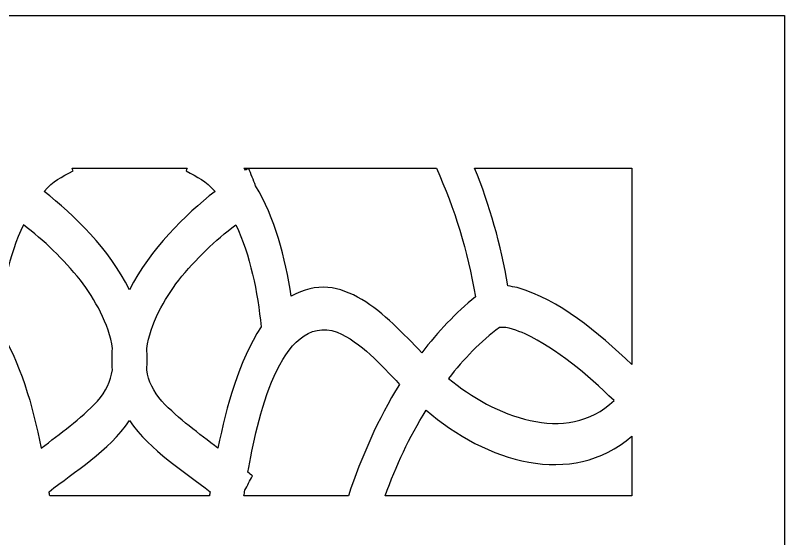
# Model space of a CAD drawing. Header units: centimetres. Extents: x 1.5 to 6.4, y -9 to 9.
# Drawn here: x 3.527 to 6.41, y 7.039 to 9 of the extents above; entities that cross this region are included whole.
import ezdxf

# ---------------------------------------------------------------- set-up
doc = ezdxf.new("R2010")
doc.units = ezdxf.units.CM
doc.header["$MEASUREMENT"] = 0
doc.layers.add('layer 1', color=7, linetype='Continuous')

msp = doc.modelspace()

# ---------------------------------------------------------------- linework, layer by layer
at = {"layer": 'layer 1', "color": 250}
msp.add_open_spline([(6.4096, 8.99979), (4.77324, 8.99979), (3.13687, 8.99979), (1.50051, 8.99979), (1.50051, 8.99979), (1.50051, 3.5307), (1.50051, -1.93839), (1.50051, -7.40748), (1.50051, -7.40748), (1.50052, -7.40748), (1.50054, -7.40748), (1.50055, -7.40748), (1.50055, -7.40748), (1.50055, -7.93839), (1.50055, -8.4693), (1.50055, -9.00022), (1.50055, -9.00022), (1.69146, -9.00022), (1.88237, -9.00022), (2.07328, -9.00022), (2.07328, -9.00022), (2.07328, -8.9184), (2.07328, -8.83658), (2.07328, -8.75476), (2.07328, -8.75476), (2.27521, -8.75476), (2.47716, -8.75476), (2.6791, -8.75476), (2.6791, -8.75476), (2.6791, -8.59488), (2.6791, -8.435), (2.6791, -8.27512), (2.6791, -8.27512), (2.76079, -8.27349), (2.84249, -8.27186), (2.92419, -8.27022), (2.92419, -8.27022), (2.9387, -8.31159), (2.95771, -8.34747), (2.98927, -8.37914), (2.98927, -8.37914), (3.02018, -8.41014), (3.05213, -8.42931), (3.08965, -8.43803), (3.08965, -8.43803), (3.1393, -8.44958), (3.19174, -8.44455), (3.2316, -8.40977), (3.2316, -8.40977), (3.27017, -8.37612), (3.29243, -8.32221), (3.30043, -8.27078), (3.30043, -8.27078), (3.32325, -8.27309), (3.34266, -8.27256), (3.36097, -8.26994), (3.36097, -8.26994), (3.45234, -8.25686), (3.49549, -8.19905), (3.5032, -8.11188), (3.5032, -8.11188), (3.5051, -8.09051), (3.50359, -8.06942), (3.4968, -8.05086), (3.4968, -8.05086), (3.49824, -8.05122), (3.49968, -8.05157), (3.50111, -8.05193), (3.50111, -8.05193), (3.53335, -8.06308), (3.56559, -8.07422), (3.59783, -8.08537), (3.59783, -8.08537), (3.61718, -8.28293), (3.76974, -8.43675), (3.95508, -8.43675), (3.95508, -8.43675), (4.14041, -8.43675), (4.29297, -8.28293), (4.31232, -8.08537), (4.31232, -8.08537), (4.34456, -8.07422), (4.3768, -8.06308), (4.40904, -8.05193), (4.40904, -8.05193), (4.41048, -8.05157), (4.41191, -8.05122), (4.41335, -8.05086), (4.41335, -8.05086), (4.40656, -8.06942), (4.40506, -8.09051), (4.40695, -8.11188), (4.40695, -8.11188), (4.41466, -8.19905), (4.45782, -8.25686), (4.54918, -8.26994), (4.54918, -8.26994), (4.56749, -8.27256), (4.5869, -8.27309), (4.60973, -8.27078), (4.60973, -8.27078), (4.61772, -8.32221), (4.63998, -8.37612), (4.67855, -8.40977), (4.67855, -8.40977), (4.71841, -8.44455), (4.77085, -8.44958), (4.82051, -8.43803), (4.82051, -8.43803), (4.85802, -8.42931), (4.88996, -8.41014), (4.92087, -8.37914), (4.92087, -8.37914), (4.95244, -8.34747), (4.97145, -8.31159), (4.98596, -8.27022), (4.98596, -8.27022), (5.06766, -8.27186), (5.14935, -8.27349), (5.23105, -8.27512), (5.23105, -8.27512), (5.23105, -8.435), (5.23105, -8.59488), (5.23105, -8.75476), (5.23105, -8.75476), (5.43299, -8.75476), (5.63493, -8.75476), (5.83687, -8.75476), (5.83687, -8.75476), (5.83687, -8.83658), (5.83687, -8.9184), (5.83687, -9.00022), (5.83687, -9.00022), (6.02778, -9.00022), (6.21869, -9.00022), (6.4096, -9.00022), (6.4096, -9.00022), (6.4096, -8.4693), (6.4096, -7.93839), (6.4096, -7.40748), (6.4096, -7.40748), (6.4096, -1.93839), (6.4096, 3.5307), (6.4096, 8.99979)], degree=3, knots=[0, 0, 0, 0, 0.027027, 0.027027, 0.027027, 0.027027, 0.0540541, 0.0540541, 0.0540541, 0.0540541, 0.0810811, 0.0810811, 0.0810811, 0.0810811, 0.1081081, 0.1081081, 0.1081081, 0.1081081, 0.1351351, 0.1351351, 0.1351351, 0.1351351, 0.1621622, 0.1621622, 0.1621622, 0.1621622, 0.1891892, 0.1891892, 0.1891892, 0.1891892, 0.2162162, 0.2162162, 0.2162162, 0.2162162, 0.2432432, 0.2432432, 0.2432432, 0.2432432, 0.2702703, 0.2702703, 0.2702703, 0.2702703, 0.2972973, 0.2972973, 0.2972973, 0.2972973, 0.3243243, 0.3243243, 0.3243243, 0.3243243, 0.3513514, 0.3513514, 0.3513514, 0.3513514, 0.3783784, 0.3783784, 0.3783784, 0.3783784, 0.4054054, 0.4054054, 0.4054054, 0.4054054, 0.4324324, 0.4324324, 0.4324324, 0.4324324, 0.4594595, 0.4594595, 0.4594595, 0.4594595, 0.4864865, 0.4864865, 0.4864865, 0.4864865, 0.5135135, 0.5135135, 0.5135135, 0.5135135, 0.5405405, 0.5405405, 0.5405405, 0.5405405, 0.5675676, 0.5675676, 0.5675676, 0.5675676, 0.5945946, 0.5945946, 0.5945946, 0.5945946, 0.6216216, 0.6216216, 0.6216216, 0.6216216, 0.6486486, 0.6486486, 0.6486486, 0.6486486, 0.6756757, 0.6756757, 0.6756757, 0.6756757, 0.7027027, 0.7027027, 0.7027027, 0.7027027, 0.7297297, 0.7297297, 0.7297297, 0.7297297, 0.7567568, 0.7567568, 0.7567568, 0.7567568, 0.7837838, 0.7837838, 0.7837838, 0.7837838, 0.8108108, 0.8108108, 0.8108108, 0.8108108, 0.8378378, 0.8378378, 0.8378378, 0.8378378, 0.8648649, 0.8648649, 0.8648649, 0.8648649, 0.8918919, 0.8918919, 0.8918919, 0.8918919, 0.9189189, 0.9189189, 0.9189189, 0.9189189, 0.9459459, 0.9459459, 0.9459459, 0.9459459, 1, 1, 1, 1], dxfattribs=at)
at = {"layer": 'layer 1', "color": 7}
for points, knots in [([(4.1705, 8.42707), (4.02687, 8.42707), (3.88324, 8.42707), (3.73961, 8.42707), (3.73961, 8.42707), (3.74087, 8.42393), (3.74212, 8.42078), (3.74339, 8.41765), (3.74339, 8.41765), (3.69931, 8.39312), (3.66938, 8.37979), (3.63495, 8.33989), (3.63495, 8.33989), (3.74738, 8.25183), (3.87825, 8.12476), (3.95506, 7.97146), (3.95506, 7.97146), (4.03186, 8.12476), (4.16273, 8.25183), (4.27516, 8.33989), (4.27516, 8.33989), (4.24073, 8.37979), (4.2108, 8.39312), (4.16672, 8.41765), (4.16672, 8.41765), (4.16798, 8.42078), (4.16924, 8.42393), (4.1705, 8.42707)], [0, 0, 0, 0, 0.125, 0.125, 0.125, 0.125, 0.25, 0.25, 0.25, 0.25, 0.375, 0.375, 0.375, 0.375, 0.5, 0.5, 0.5, 0.5, 0.625, 0.625, 0.625, 0.625, 0.75, 0.75, 0.75, 0.75, 1, 1, 1, 1]), ([(4.40089, 8.42707), (4.39514, 8.42707), (4.38937, 8.42707), (4.38361, 8.42707), (4.38361, 8.42707), (4.38552, 8.42459), (4.38743, 8.42208), (4.38936, 8.41951), (4.38936, 8.41951), (4.39321, 8.42202), (4.39705, 8.42454), (4.40089, 8.42707)], [0, 0, 0, 0, 0.25, 0.25, 0.25, 0.25, 0.5, 0.5, 0.5, 0.5, 1, 1, 1, 1]), ([(5.10485, 8.42707), (4.87023, 8.42707), (4.63561, 8.42707), (4.40098, 8.42707), (4.40098, 8.42707), (4.40981, 8.40507), (4.41864, 8.38307), (4.42746, 8.36108), (4.42746, 8.36108), (4.49851, 8.24291), (4.53968, 8.09075), (4.56089, 7.94703), (4.56089, 7.94703), (4.74834, 8.05694), (4.91437, 7.87618), (5.04991, 7.73563), (5.04991, 7.73563), (5.11063, 7.81421), (5.17743, 7.88571), (5.25086, 7.94531), (5.25086, 7.94531), (5.22166, 8.11742), (5.17294, 8.27697), (5.10485, 8.42707)], [0, 0, 0, 0, 0.1428571, 0.1428571, 0.1428571, 0.1428571, 0.2857143, 0.2857143, 0.2857143, 0.2857143, 0.4285714, 0.4285714, 0.4285714, 0.4285714, 0.5714286, 0.5714286, 0.5714286, 0.5714286, 0.7142857, 0.7142857, 0.7142857, 0.7142857, 1, 1, 1, 1]), ([(5.83687, 8.42707), (5.6406, 8.42707), (5.44433, 8.42707), (5.24806, 8.42707), (5.24806, 8.42707), (5.30453, 8.28805), (5.34658, 8.1412), (5.37299, 7.98575), (5.37299, 7.98575), (5.38473, 7.98446), (5.39619, 7.98204), (5.40783, 7.97967), (5.40783, 7.97967), (5.56478, 7.93482), (5.70941, 7.81286), (5.83687, 7.6912), (5.83687, 7.6912), (5.83687, 7.93649), (5.83687, 8.18177), (5.83687, 8.42707)], [0, 0, 0, 0, 0.1666667, 0.1666667, 0.1666667, 0.1666667, 0.3333333, 0.3333333, 0.3333333, 0.3333333, 0.5, 0.5, 0.5, 0.5, 0.6666667, 0.6666667, 0.6666667, 0.6666667, 1, 1, 1, 1]), ([(3.891, 7.75131), (3.88888, 7.72494), (3.88871, 7.69812), (3.89081, 7.67087), (3.89081, 7.67087), (3.88423, 7.62981), (3.86676, 7.59019), (3.83453, 7.55404), (3.83453, 7.55404), (3.77016, 7.48586), (3.69527, 7.43313), (3.62385, 7.37749), (3.62385, 7.37749), (3.59189, 7.5392), (3.54587, 7.70063), (3.46244, 7.83265), (3.46244, 7.83265), (3.47506, 7.96339), (3.50293, 8.1007), (3.55697, 8.21508), (3.55697, 8.21508), (3.63475, 8.15597), (3.70645, 8.08734), (3.77111, 8.0073), (3.77111, 8.0073), (3.82466, 7.93613), (3.87814, 7.84351), (3.891, 7.75131)], [0, 0, 0, 0, 0.125, 0.125, 0.125, 0.125, 0.25, 0.25, 0.25, 0.25, 0.375, 0.375, 0.375, 0.375, 0.5, 0.5, 0.5, 0.5, 0.625, 0.625, 0.625, 0.625, 0.75, 0.75, 0.75, 0.75, 1, 1, 1, 1]), ([(4.01912, 7.75131), (4.02123, 7.72495), (4.02139, 7.69812), (4.0193, 7.67087), (4.0193, 7.67087), (4.02588, 7.62982), (4.04335, 7.59019), (4.07558, 7.55404), (4.07558, 7.55404), (4.13995, 7.48586), (4.21484, 7.43313), (4.28626, 7.37749), (4.28626, 7.37749), (4.31822, 7.53919), (4.36424, 7.70063), (4.44766, 7.83265), (4.44766, 7.83265), (4.43504, 7.96339), (4.40717, 8.1007), (4.35314, 8.21508), (4.35314, 8.21508), (4.27537, 8.15597), (4.20366, 8.08734), (4.139, 8.0073), (4.139, 8.0073), (4.08545, 7.93613), (4.03198, 7.84351), (4.01912, 7.75131)], [0, 0, 0, 0, 0.125, 0.125, 0.125, 0.125, 0.25, 0.25, 0.25, 0.25, 0.375, 0.375, 0.375, 0.375, 0.5, 0.5, 0.5, 0.5, 0.625, 0.625, 0.625, 0.625, 0.75, 0.75, 0.75, 0.75, 1, 1, 1, 1]), ([(4.38329, 7.19979), (4.51384, 7.19979), (4.64438, 7.19979), (4.77492, 7.19979), (4.77492, 7.19979), (4.8255, 7.34776), (4.88429, 7.48495), (4.96698, 7.61704), (4.96698, 7.61704), (4.89579, 7.69089), (4.82224, 7.77547), (4.733, 7.81287), (4.733, 7.81287), (4.51653, 7.88677), (4.43143, 7.47377), (4.39871, 7.28755), (4.39871, 7.28755), (4.40435, 7.28297), (4.40999, 7.27839), (4.41563, 7.27382), (4.41563, 7.27382), (4.40603, 7.25587), (4.39644, 7.23794), (4.38684, 7.21999), (4.38684, 7.21999), (4.38566, 7.21326), (4.38448, 7.20652), (4.38329, 7.19979)], [0, 0, 0, 0, 0.125, 0.125, 0.125, 0.125, 0.25, 0.25, 0.25, 0.25, 0.375, 0.375, 0.375, 0.375, 0.5, 0.5, 0.5, 0.5, 0.625, 0.625, 0.625, 0.625, 0.75, 0.75, 0.75, 0.75, 1, 1, 1, 1]), ([(5.15067, 7.6393), (5.20617, 7.71118), (5.27153, 7.77933), (5.34091, 7.82983), (5.34091, 7.82983), (5.3723, 7.83384), (5.4077, 7.81851), (5.43692, 7.8062), (5.43692, 7.8062), (5.5576, 7.74852), (5.66895, 7.65465), (5.77068, 7.55627), (5.77068, 7.55627), (5.59208, 7.386), (5.31716, 7.49941), (5.15067, 7.6393)], [0, 0, 0, 0, 0.2, 0.2, 0.2, 0.2, 0.4, 0.4, 0.4, 0.4, 0.6, 0.6, 0.6, 0.6, 1, 1, 1, 1]), ([(4.91254, 7.19979), (5.22065, 7.19979), (5.52877, 7.19979), (5.83687, 7.19979), (5.83687, 7.19979), (5.83687, 7.27414), (5.83687, 7.3485), (5.83687, 7.42286), (5.83687, 7.42286), (5.61138, 7.22662), (5.28903, 7.32691), (5.06658, 7.52048), (5.06658, 7.52048), (5.00248, 7.41808), (4.954, 7.31228), (4.91254, 7.19979)], [0, 0, 0, 0, 0.2, 0.2, 0.2, 0.2, 0.4, 0.4, 0.4, 0.4, 0.6, 0.6, 0.6, 0.6, 1, 1, 1, 1]), ([(3.65601, 7.19979), (3.85538, 7.19979), (4.05474, 7.19979), (4.2541, 7.19979), (4.2541, 7.19979), (4.25498, 7.20479), (4.25585, 7.2098), (4.25673, 7.21481), (4.25673, 7.21481), (4.16301, 7.28898), (4.0329, 7.3673), (3.95506, 7.48149), (3.95506, 7.48149), (3.87721, 7.3673), (3.7471, 7.28898), (3.65337, 7.21481), (3.65337, 7.21481), (3.65425, 7.2098), (3.65514, 7.20479), (3.65601, 7.19979)], [0, 0, 0, 0, 0.1666667, 0.1666667, 0.1666667, 0.1666667, 0.3333333, 0.3333333, 0.3333333, 0.3333333, 0.5, 0.5, 0.5, 0.5, 0.6666667, 0.6666667, 0.6666667, 0.6666667, 1, 1, 1, 1])]:
    msp.add_open_spline(points, degree=3, knots=knots, dxfattribs=at)

doc.saveas('drawing.dxf')
